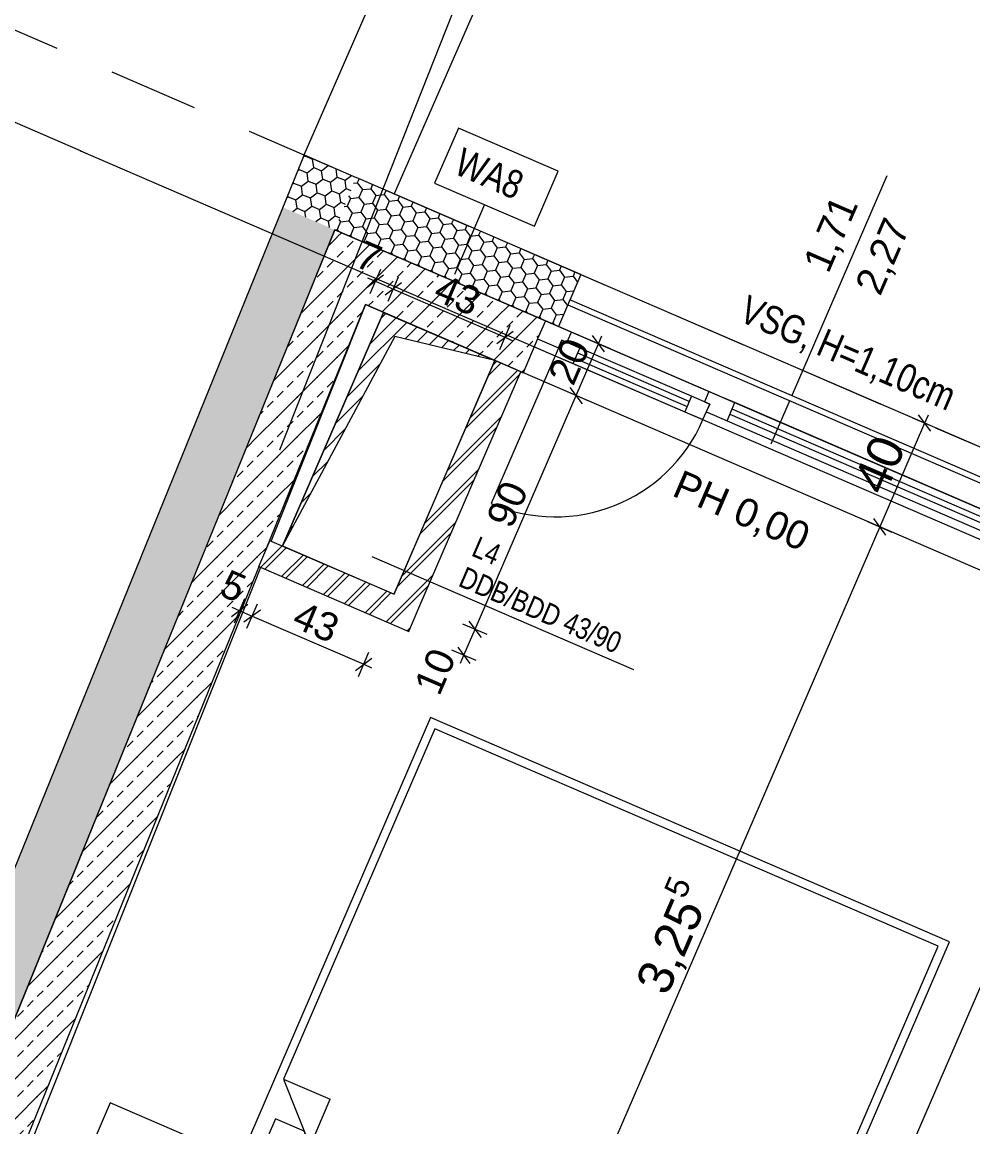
# Model space of a CAD drawing. Header units: millimetres. Extents: x 12535370 to 12575737, y 356204400 to 356234587.
# Drawn here: x 12543628 to 12546992, y 356224501 to 356228410 of the extents above; entities that cross this region are included whole.
import ezdxf
from ezdxf.enums import TextEntityAlignment as Align

# ---------------------------------------------------------------- set-up
doc = ezdxf.new("R2010")
doc.units = ezdxf.units.MM
doc.header["$MEASUREMENT"] = 0
doc.set_wipeout_variables(frame=1)
for name, pattern in [('Dashed Long', [529.166651, 317.499995, -211.666656]), ('Dot & Dashed', [6702.78, 3527.78, -1763.89, 0, -1411.11]), ('Wipeout_Contour', [1000, 0, -1000])]:
    doc.linetypes.add(name, pattern=pattern)
for name, color, linetype in [('New_015 Innenwände', 7, 'Continuous'), ('New_035 Decken', 7, 'Continuous'), ('New_065 Möbel Einrichtung', 7, 'Continuous'), ('New_080 Raumdefinitionen', 7, 'Continuous'), ('New_255 Plangrafiken', 7, 'Continuous'), ('New_290 Raster _ Achsen', 7, 'Continuous'), ('New_Archicad Window Markers', 7, 'Continuous'), ('New_Archicad Windows', 7, 'Continuous'), ('New_GRUNDSTÜCKSGRENZE', 7, 'Continuous')]:
    doc.layers.add(name, color=color, linetype=linetype)
for name, color, linetype, lineweight in [('New_015 Innenwände_Pen_No__1', 7, 'Continuous', 13), ('New_015 Innenwände_Pen_No__3', 7, 'Continuous', 18), ('New_035 Decken_Pen_No__1', 7, 'Continuous', 13), ('New_065 Möbel Einrichtung_Pen_No__1', 7, 'Continuous', 13), ('New_160 Beschriftungen Ausführung_Pen_No__1', 7, 'Continuous', 13), ('New_255 Plangrafiken_Pen_No__1', 7, 'Continuous', 13), ('New_255 Plangrafiken_Pen_No__21', 1, 'Continuous', 13), ('New_255 Plangrafiken_Pen_No__39', 8, 'Continuous', 13), ('New_290 Raster _ Achsen_Pen_No__108', 7, 'Continuous', 13), ('New_Archicad Window Markers_Pen_No__1', 7, 'Continuous', 13), ('New_Archicad Windows_Pen_No__1', 7, 'Continuous', 13), ('New_Baulinie_Pen_No__21', 1, 'Continuous', 13), ('New_GRUNDSTÜCKSGRENZE_Pen_No__1', 7, 'Continuous', 13)]:
    doc.layers.add(name, color=color, linetype=linetype, lineweight=lineweight)
doc.styles.add('GENERATED_STYLE_1', font='arial.ttf')
doc.styles.add('GENERATED_STYLE_2', font='arial.ttf', dxfattribs={"width": 0.8})
doc.dimstyles.new('GENERATED_STYLE__1', dxfattribs={"dimtxt": 125, "dimasz": 47.5, "dimexe": 0.18, "dimexo": 2, "dimgap": 0, "dimtad": 1, "dimlfac": 0.001, "dimzin": 0, "dimdsep": 46, "dimtxsty": 'GENERATED_STYLE_1', "dimblk": 'ARROWHEAD_2', "dimblk1": 'ARROWHEAD_2', "dimblk2": 'ARROWHEAD_2', "dimcen": 0.09, "dimclrd": 7, "dimclre": 7, "dimclrt": 7, "dimadec": 0, "dimazin": 0, "dimtfac": 1, "dimtdec": 4, "dimtmove": 0, "dimatfit": 3, "dimfxl": 1, "dimtolj": 1, "dimtzin": 0, "dimarcsym": 0})
doc.dimstyles.new('GENERATED_STYLE__2', dxfattribs={"dimtxt": 100, "dimasz": 47.5, "dimexe": 0.18, "dimexo": 2, "dimgap": 0, "dimtad": 1, "dimlfac": 0.001, "dimzin": 0, "dimdsep": 46, "dimtxsty": 'GENERATED_STYLE_1', "dimblk": 'ARROWHEAD_2', "dimblk1": 'ARROWHEAD_2', "dimblk2": 'ARROWHEAD_2', "dimcen": 0.09, "dimclrd": 7, "dimclre": 7, "dimclrt": 7, "dimadec": 0, "dimazin": 0, "dimtfac": 1, "dimtdec": 4, "dimtmove": 0, "dimatfit": 3, "dimfxl": 1, "dimtolj": 1, "dimtzin": 0, "dimarcsym": 0})
pattern_1 = [(337.888594, (12240439.157, 356160438.356), (19.55877, 48.139947), [30, -60]), (337.888594, (12240490.626, 356160445.487), (19.55877, 48.139947), [30, -60]), (37.888594, (12240466.95, 356160427.063), (-31.911032, 41.008365), [30, -60]), (37.888594, (12240486.51, 356160475.203), (-31.911032, 41.008365), [30, -60]), (97.888594, (12240439.157, 356160438.356), (51.469802, 7.131582), [30, -60]), (97.888594, (12240458.715, 356160486.495), (51.469802, 7.131582), [30, -60])]
pattern_2 = [(45, (12240439.16, 356160438.36), (-70.710678, 70.710678), [30, -20]), (45, (12240403.8, 356160473.71), (-70.710678, 70.710678), [100, 0])]
pattern_3 = [(45, (12240439.16, 356160438.356), (-53.033009, 53.033009), []), (45, (12240428.55, 356160448.96), (-53.033009, 53.033009), [])]

# ---------------------------------------------------------------- blocks, each defined once
blk = doc.blocks.new('Slab_1', base_point=(12539464.4, 356214374.2))
at = {"layer": 'New_035 Decken_Pen_No__1', "color": 7, "linetype": 'Continuous', "lineweight": 13, "flags": 128}
blk.add_lwpolyline([(12539464.4, 356214374.2), (12540355.6, 356216681.8), (12543211.2, 356223921.6), (12544734.3, 356227674.9), (12554930.7, 356223270.2), (12557525.4, 356206572.1)], close=True, dxfattribs=at)
blk = doc.blocks.new('Wall_4', base_point=(12543084.9, 356224146.8))
at = {"layer": 'New_015 Innenwände', "linetype": 'Continuous', "lineweight": 0, "true_color": 0x000000}
h = blk.add_hatch(dxfattribs=at)
h.set_pattern_fill('DÄMMSTOFF__POLYSTYROL_EPS', color=18, style=0, pattern_type=2)
h.set_pattern_definition(pattern_1)
h.paths.add_polyline_path([(12544550.6, 356227754.3), (12544734.3, 356227674.9), (12544625.9, 356227939.6)])
h = blk.add_hatch(dxfattribs=at)
h.set_pattern_fill('DÄMMSTOFF__POLYSTYROL_EPS', color=18, style=0, pattern_type=2)
h.set_pattern_definition(pattern_1)
h.paths.add_polyline_path([(12544809.6, 356227860.3), (12544625.9, 356227939.6), (12544734.3, 356227674.9)])
h = blk.add_hatch(dxfattribs=at)
h.set_pattern_fill('DÄMMSTOFF__POLYSTYROL_EPS', color=18, style=0, pattern_type=2)
h.set_pattern_definition(pattern_1)
h.paths.add_polyline_path([(12543084.9, 356224146.8), (12543270.6, 356224072.5), (12544734.3, 356227674.9), (12544550.6, 356227754.3)])
h = blk.add_hatch(dxfattribs=at)
h.set_pattern_fill('BETON_BEWEHRT_SN46', color=18, style=0, pattern_type=2)
h.set_pattern_definition(pattern_2)
h.paths.add_polyline_path([(12544734.3, 356227674.9), (12544659, 356227489.6), (12544842.6, 356227410.3)])
h = blk.add_hatch(dxfattribs=at)
h.set_pattern_fill('BETON_BEWEHRT_SN46', color=18, style=0, pattern_type=2)
h.set_pattern_definition(pattern_2)
h.paths.add_polyline_path([(12544917.9, 356227595.6), (12544734.3, 356227674.9), (12544842.6, 356227410.3)])
h = blk.add_hatch(dxfattribs=at)
h.set_pattern_fill('BETON_BEWEHRT_SN46', color=18, style=0, pattern_type=2)
h.set_pattern_definition(pattern_2)
h.paths.add_polyline_path([(12544659, 356227489.6), (12543270.6, 356224072.5), (12543456.3, 356223998.2), (12544842.6, 356227410.3)])
at = {"layer": 'New_015 Innenwände_Pen_No__1', "color": 7, "linetype": 'Continuous', "lineweight": 13, "flags": 128}
for points in [[(12544625.9, 356227939.6), (12543084.9, 356224146.8)], [(12544625.9, 356227939.6), (12544809.6, 356227860.3)]]:
    blk.add_lwpolyline(points, dxfattribs=at)
at = {"layer": 'New_015 Innenwände_Pen_No__3', "color": 7, "linetype": 'Continuous', "lineweight": 18}
for p, q in [((12544734.3, 356227674.9), (12544659, 356227489.6)), ((12544917.9, 356227595.6), (12544734.3, 356227674.9)), ((12544659, 356227489.6), (12543270.6, 356224072.5))]:
    blk.add_line(p, q, dxfattribs=at)
at = {"layer": 'New_015 Innenwände_Pen_No__3', "color": 7, "linetype": 'Continuous', "lineweight": 18, "flags": 128}
blk.add_lwpolyline([(12543456.3, 356223998.2), (12544842.6, 356227410.3)], dxfattribs=at)
blk = doc.blocks.new('F Marker 10[9]', base_point=(12546390.1, 356227177.5))
at = {"layer": 'New_Archicad Window Markers_Pen_No__1', "color": 7, "linetype": 'Continuous', "lineweight": 13}
blk.add_line((12546687.5, 356227866), (12546277.1, 356226915.9), dxfattribs=at)
at = {"layer": 'New_Archicad Window Markers_Pen_No__1', "color": 7, "lineweight": 13, "style": 'GENERATED_STYLE_1'}
for tag, rotation, p in [('AC_WIDO_A_SIZE', 66.6365, (12546507.7, 356227504.4)), ('AC_WIDO_B_SIZE', 66.6365, (12546691.3, 356227425.1)), ('AC_MarkerText_4', 336.6365, (12545911.1, 356226708.4))]:
    blk.add_attdef(tag, text='', height=100, rotation=rotation, dxfattribs=at).set_placement(p, align=Align.BOTTOM_LEFT)
blk = doc.blocks.new('2-Flügelfenster 1+1 25[9]', base_point=(12240439.2, 356160438.4))
at = {"layer": 'New_Archicad Windows_Pen_No__1', "color": 7, "linetype": 'Continuous', "lineweight": 13}
for p, q in [((12545605.2, 356227516.6), (12545525.9, 356227333)), ((12545605.2, 356227516.6), (12547175, 356226838.5)), ((12545480, 356227352.8), (12545452.2, 356227288.5)), ((12545480, 356227352.8), (12545452.2, 356227288.5)), ((12545571.8, 356227313.1), (12545480, 356227352.8)), ((12545525.9, 356227333), (12545480, 356227352.8)), ((12545525.9, 356227333), (12545480, 356227352.8)), ((12545452.2, 356227288.5), (12545400.7, 356227169.2)), ((12545452.2, 356227288.5), (12545525.7, 356227256.8)), ((12545537.6, 356227284.4), (12545513.8, 356227229.3)), ((12545525.7, 356227256.8), (12545537.6, 356227284.4)), ((12545537.6, 356227284.4), (12545555.9, 356227276.4)), ((12545601.8, 356227256.6), (12545537.6, 356227284.4)), ((12545555.9, 356227276.4), (12545571.8, 356227313.1)), ((12546058.3, 356227103), (12545571.8, 356227313.1)), ((12545578, 356227201.5), (12545601.8, 356227256.6)), ((12545996.6, 356227086.1), (12545601.8, 356227256.6)), ((12545513.8, 356227229.3), (12545287.7, 356226706)), ((12545513.8, 356227229.3), (12545578, 356227201.5)), ((12545578, 356227201.5), (12545972.8, 356227031)), ((12545586, 356227219.9), (12545980.7, 356227049.4)), ((12545988.6, 356227067.7), (12545593.9, 356227238.2)), ((12545996.6, 356227086.1), (12545972.8, 356227031)), ((12546060.8, 356227058.3), (12545996.6, 356227086.1)), ((12546058.3, 356227103), (12546042.5, 356227066.2)), ((12546104.2, 356227083.1), (12546058.3, 356227103)), ((12546037, 356227003.2), (12546060.8, 356227058.3)), ((12546042.5, 356227066.2), (12546060.8, 356227058.3)), ((12546060.8, 356227058.3), (12546048.9, 356227030.8)), ((12546150.1, 356227063.3), (12546104.2, 356227083.1)), ((12546122.4, 356226999), (12546150.1, 356227063.3)), ((12547049.8, 356226674.7), (12546150.1, 356227063.3)), ((12545972.8, 356227031), (12546037, 356227003.2)), ((12546048.9, 356227030.8), (12546076.5, 356227018.9)), ((12546076.5, 356227018.9), (12546122.4, 356226999)), ((12546132.3, 356227022), (12547031.9, 356226633.4)), ((12547039.9, 356226651.7), (12546140.2, 356227040.4)), ((12546122.4, 356226999), (12547022, 356226610.4)), ((12547175, 356226838.5), (12547095.7, 356226654.8)), ((12547049.8, 356226674.7), (12547022, 356226610.4)), ((12547141.6, 356226635), (12547049.8, 356226674.7)), ((12547095.7, 356226654.8), (12547141.6, 356226635)), ((12547095.7, 356226654.8), (12547141.6, 356226635)), ((12547141.6, 356226635), (12547113.8, 356226570.8)), ((12547141.6, 356226635), (12547113.8, 356226570.8)), ((12547022, 356226610.4), (12547113.8, 356226570.8)), ((12547113.8, 356226570.8), (12547062.3, 356226451.4))]:
    blk.add_line(p, q, dxfattribs=at)
blk.add_arc((12545513.8, 356227229.3), 570, 246.6365, 336.6365, dxfattribs=at)
at = {"layer": 'New_Archicad Window Markers', "color": 7, "lineweight": 13}
blk.add_blockref('F Marker 10[9]', (12546390.1, 356227177.5), dxfattribs=at).add_auto_attribs({'AC_MarkerText_4': 'PH 0,00', 'AC_WIDO_A_SIZE': '1,71', 'AC_WIDO_B_SIZE': '2,27'})
blk = doc.blocks.new('Wall_5', base_point=(12544625.9, 356227939.6))
at = {"layer": 'New_015 Innenwände', "linetype": 'Continuous', "lineweight": 0, "true_color": 0x000000}
h = blk.add_hatch(dxfattribs=at)
h.set_pattern_fill('DÄMMSTOFF__POLYSTYROL_EPS', color=18, style=0, pattern_type=2)
h.set_pattern_definition([(246.636458, (12240439.157, 356160438.356), (-47.701051, 20.606061), [30, -60]), (246.636458, (12240445.16, 356160386.74), (-47.701051, 20.606061), [30, -60]), (306.636458, (12240427.26, 356160410.815), (41.695898, 31.007291), [30, -60]), (306.636458, (12240474.96, 356160390.21), (41.695898, 31.007291), [30, -60]), (6.636458, (12240439.157, 356160438.356), (-6.005153, 51.613352), [30, -60]), (6.636458, (12240486.86, 356160417.75), (-6.005153, 51.613352), [30, -60])])
h.paths.add_polyline_path([(12544734.3, 356227674.9), (12545480, 356227352.8), (12545525.9, 356227333), (12545605.2, 356227516.6), (12544809.6, 356227860.3)])
h = blk.add_hatch(dxfattribs=at)
h.set_pattern_fill('BETON_BEWEHRT_SN46', color=18, style=0, pattern_type=2)
h.set_pattern_definition(pattern_2)
h.paths.add_polyline_path([(12544917.9, 356227595.6), (12544842.6, 356227410.3), (12545400.7, 356227169.2), (12545452.2, 356227288.5), (12545480, 356227352.8)])
at = {"layer": 'New_015 Innenwände_Pen_No__1', "color": 7, "linetype": 'Continuous', "lineweight": 13}
for p, q in [((12545605.2, 356227516.6), (12545525.9, 356227333)), ((12545480, 356227352.8), (12545452.2, 356227288.5)), ((12545525.9, 356227333), (12545480, 356227352.8)), ((12545452.2, 356227288.5), (12545400.7, 356227169.2))]:
    blk.add_line(p, q, dxfattribs=at)
at = {"layer": 'New_015 Innenwände_Pen_No__1', "color": 7, "linetype": 'Continuous', "lineweight": 13, "flags": 128}
blk.add_lwpolyline([(12545605.2, 356227516.6), (12544809.6, 356227860.3)], dxfattribs=at)
at = {"layer": 'New_015 Innenwände_Pen_No__3', "color": 7, "linetype": 'Continuous', "lineweight": 18}
for p, q in [((12544917.9, 356227595.6), (12544734.3, 356227674.9)), ((12545480, 356227352.8), (12544917.9, 356227595.6))]:
    blk.add_line(p, q, dxfattribs=at)
at = {"layer": 'New_015 Innenwände_Pen_No__3', "color": 7, "linetype": 'Continuous', "lineweight": 18, "flags": 128}
blk.add_lwpolyline([(12544842.6, 356227410.3), (12545400.7, 356227169.2)], dxfattribs=at)
at = {"layer": 'New_Archicad Windows', "color": 7, "linetype": 'Continuous', "lineweight": 13}
blk.add_blockref('2-Flügelfenster 1+1 25[9]', (12240439.2, 356160438.4), dxfattribs=at)
blk = doc.blocks.new('Wall_31', base_point=(12545558.5, 356227409.3))
at = {"color": 254, "linetype": 'Wipeout_Contour', "lineweight": 0, "ltscale": 1425791810.287241}
blk.add_wipeout([(12545558.5, 356227409.3), (12547128.5, 356226731.1), (12547136.5, 356226749.4), (12545566.5, 356227427.6)], dxfattribs=at).dxf.layer = 'New_015 Innenwände'
at = {"layer": 'New_015 Innenwände_Pen_No__1', "color": 7, "linetype": 'Continuous', "lineweight": 13, "flags": 128}
for points in [[(12545566.5, 356227427.6), (12545558.5, 356227409.3)], [(12545558.5, 356227409.3), (12547128.5, 356226731.1)], [(12547136.5, 356226749.4), (12545566.5, 356227427.6)], [(12547128.5, 356226731.1), (12547136.5, 356226749.4)]]:
    blk.add_lwpolyline(points, dxfattribs=at)
blk = doc.blocks.new('Wall_44', base_point=(12544505, 356226574.9))
at = {"color": 254, "linetype": 'Wipeout_Contour', "lineweight": 0, "ltscale": 1069341463.249407}
blk.add_wipeout([(12544943.8, 356226385.4), (12544995.9, 356226254), (12545035.6, 356226345.8)], dxfattribs=at).dxf.layer = 'New_015 Innenwände'
at = {"layer": 'New_015 Innenwände', "linetype": 'Continuous', "lineweight": 0, "true_color": 0x000000}
h = blk.add_hatch(dxfattribs=at)
h.set_pattern_fill('INSULATION', color=18, style=0, pattern_type=2)
h.set_pattern_definition(pattern_3)
h.paths.add_polyline_path([(12544943.8, 356226385.4), (12544995.9, 356226254), (12545035.6, 356226345.8)])
at = {"color": 254, "linetype": 'Wipeout_Contour', "lineweight": 0, "ltscale": 1425789000.33208}
blk.add_wipeout([(12544505, 356226574.9), (12544465.4, 356226483.1), (12544904.1, 356226293.6), (12544943.8, 356226385.4)], dxfattribs=at).dxf.layer = 'New_015 Innenwände'
at = {"layer": 'New_015 Innenwände', "linetype": 'Continuous', "lineweight": 0, "true_color": 0x000000}
h = blk.add_hatch(dxfattribs=at)
h.set_pattern_fill('INSULATION', color=18, style=0, pattern_type=2)
h.set_pattern_definition(pattern_3)
h.paths.add_polyline_path([(12544505, 356226574.9), (12544465.4, 356226483.1), (12544904.1, 356226293.6), (12544943.8, 356226385.4)])
at = {"layer": 'New_015 Innenwände_Pen_No__1', "color": 7, "linetype": 'Continuous', "lineweight": 13, "flags": 128}
blk.add_lwpolyline([(12544465.4, 356226483.1), (12544505, 356226574.9)], dxfattribs=at)
at = {"color": 254, "linetype": 'Wipeout_Contour', "lineweight": 0, "ltscale": 1069341406.119185}
blk.add_wipeout([(12544943.8, 356226385.4), (12544904.1, 356226293.6), (12544995.9, 356226254)], dxfattribs=at).dxf.layer = 'New_015 Innenwände'
at = {"layer": 'New_015 Innenwände', "linetype": 'Continuous', "lineweight": 0, "true_color": 0x000000}
h = blk.add_hatch(dxfattribs=at)
h.set_pattern_fill('INSULATION', color=18, style=0, pattern_type=2)
h.set_pattern_definition(pattern_3)
h.paths.add_polyline_path([(12544943.8, 356226385.4), (12544904.1, 356226293.6), (12544995.9, 356226254)])
at = {"layer": 'New_015 Innenwände_Pen_No__1', "color": 7, "linetype": 'Continuous', "lineweight": 13, "flags": 128}
for points in [[(12544943.8, 356226385.4), (12544505, 356226574.9)], [(12544465.4, 356226483.1), (12544995.9, 356226254)], [(12544995.9, 356226254), (12545035.6, 356226345.8)]]:
    blk.add_lwpolyline(points, dxfattribs=at)
blk = doc.blocks.new('Wall_45', base_point=(12544943.8, 356226385.4))
at = {"color": 254, "linetype": 'Wipeout_Contour', "lineweight": 0, "ltscale": 1425790443.692784}
blk.add_wipeout([(12545035.6, 356226345.8), (12545392.8, 356227172.6), (12545301, 356227212.3), (12544943.8, 356226385.4)], dxfattribs=at).dxf.layer = 'New_015 Innenwände'
at = {"layer": 'New_015 Innenwände', "linetype": 'Continuous', "lineweight": 0, "true_color": 0x000000}
h = blk.add_hatch(dxfattribs=at)
h.set_pattern_fill('INSULATION', color=18, style=0, pattern_type=2)
h.set_pattern_definition(pattern_3)
h.paths.add_polyline_path([(12545035.6, 356226345.8), (12545392.8, 356227172.6), (12545301, 356227212.3), (12544943.8, 356226385.4)])
at = {"layer": 'New_015 Innenwände_Pen_No__1', "color": 7, "linetype": 'Continuous', "lineweight": 13, "flags": 128}
for points in [[(12545301, 356227212.3), (12544943.8, 356226385.4)], [(12545392.8, 356227172.6), (12545301, 356227212.3)], [(12545035.6, 356226345.8), (12545392.8, 356227172.6)]]:
    blk.add_lwpolyline(points, dxfattribs=at)
blk = doc.blocks.new('Standard grid marker[26]', base_point=(12542916.7, 356228351.1))
at = {"layer": 'New_290 Raster _ Achsen_Pen_No__108', "color": 7, "linetype": 'Dot & Dashed', "lineweight": 13}
for q in [(12542916.7, 356228351.1), (12564850.8, 356218876)]:
    blk.add_line((12543834.8, 356227954.6), q, dxfattribs=at)
blk.add_point((12543834.8, 356227954.6), dxfattribs=at)
blk.add_point((12543834.8, 356227954.6), dxfattribs=at)
at = {"layer": 'New_290 Raster _ Achsen_Pen_No__108', "color": 7, "lineweight": 13, "style": 'GENERATED_STYLE_1'}
for tag, p in [('AC_MarkerText_1_0', (12542799.4, 356228486.6)), ('AC_MarkerText_1_1', (12565972.8, 356218476.1))]:
    blk.add_attdef(tag, text='', height=150, rotation=336.6365, dxfattribs=at).set_placement(p, align=Align.TOP_CENTER)
blk = doc.blocks.new('Standard grid marker[30]', base_point=(12539230.2, 356213489.9))
at = {"layer": 'New_290 Raster _ Achsen_Pen_No__108', "color": 7, "linetype": 'Dot & Dashed', "lineweight": 13}
blk.add_line((12539603.7, 356214432.9), (12547078.2, 356233305.9), dxfattribs=at)
at = {"layer": 'New_290 Raster _ Achsen_Pen_No__108', "color": 7, "lineweight": 13, "style": 'GENERATED_STYLE_1'}
for tag, p in [('AC_MarkerText_1_1', (12547559.5, 356234477.6)), ('AC_MarkerText_1_0', (12539209.1, 356213393.3))]:
    blk.add_attdef(tag, text='', height=150, rotation=336.6365, dxfattribs=at).set_placement(p, align=Align.TOP_CENTER)
blk = doc.blocks.new('Bett Gruppe 25[40]', base_point=(12545197.8, 356223716.4))
at = {"layer": 'New_065 Möbel Einrichtung_Pen_No__1', "color": 7, "linetype": 'Continuous', "lineweight": 13}
for p, q in [((12545072.9, 356225949), (12544279.8, 356224113)), ((12546909, 356225155.9), (12545072.9, 356225949)), ((12545088.6, 356225909.6), (12544553.2, 356224670.2)), ((12545979.1, 356225524.9), (12545088.6, 356225909.6)), ((12546869.5, 356225140.2), (12545979.1, 356225524.9)), ((12546115.8, 356223319.8), (12546909, 356225155.9)), ((12546334.2, 356223900.9), (12546869.5, 356225140.2)), ((12544553.2, 356224670.2), (12544647.1, 356224433.6)), ((12544553.2, 356224670.2), (12544718.5, 356224598.9)), ((12543939.8, 356224586.7), (12543820.8, 356224311.3)), ((12544398.8, 356224388.4), (12543939.8, 356224586.7)), ((12544647.1, 356224433.6), (12544718.5, 356224598.9)), ((12544647.1, 356224433.6), (12545372.3, 356224120.3)), ((12544279.8, 356224113), (12544398.8, 356224388.4)), ((12543820.8, 356224311.3), (12544279.8, 356224113)), ((12545372.3, 356224120.3), (12546097.5, 356223807)), ((12544279.8, 356224113), (12546115.8, 356223319.8)), ((12546097.5, 356223807), (12546168.9, 356223972.3)), ((12546334.2, 356223900.9), (12546168.9, 356223972.3)), ((12546097.5, 356223807), (12546334.2, 356223900.9)), ((12546234.8, 356223595.2), (12546115.8, 356223319.8)), ((12546693.8, 356223397), (12546234.8, 356223595.2)), ((12546574.8, 356223121.6), (12546693.8, 356223397)), ((12546115.8, 356223319.8), (12546574.8, 356223121.6))]:
    blk.add_line(p, q, dxfattribs=at)
at = {"layer": 'New_065 Möbel Einrichtung_Pen_No__1', "color": 7, "linetype": 'Continuous', "lineweight": 13, "flags": 128}
for points in [[(12544647.1, 356224433.6), (12544626.2, 356224486.2), (12544525.2, 356224529.8), (12544358.7, 356224144.3), (12545166.5, 356223795.3), (12545317.2, 356224144.1)], [(12545427.4, 356224096.5), (12545276.7, 356223747.7), (12546084.5, 356223398.7), (12546251.1, 356223784.3), (12546150.1, 356223827.9), (12546097.5, 356223807)]]:
    blk.add_lwpolyline(points, close=True, dxfattribs=at)
blk = doc.blocks.new('Polyline_2', base_point=(12541113.1, 356210757.2))
at = {"layer": 'New_255 Plangrafiken_Pen_No__1', "color": 7, "linetype": 'Dot & Dashed', "lineweight": 13, "flags": 128}
blk.add_lwpolyline([(12541113.1, 356210757.2), (12540906.2, 356210846.6), (12549147.8, 356229925), (12549155.9, 356229921.5)], dxfattribs=at)
blk = doc.blocks.new('*D225', base_point=(12240439.2, 356160438.4))
at = {"layer": 'New_GRUNDSTÜCKSGRENZE_Pen_No__1', "color": 7, "linetype": 'Continuous', "lineweight": 13, "transparency": 16777216}
for p, q in [((12545230.7, 356226261.5), (12545587.9, 356227088.3)), ((12545209.2, 356226290.4), (12545252.3, 356226232.5)), ((12545191.1, 356226169.7), (12545230.7, 356226261.5)), ((12545234.1, 356226151.1), (12545148, 356226188.2)), ((12545169.5, 356226198.6), (12545212.6, 356226140.7)), ((12545178.9, 356226141.6), (12545191.1, 356226169.7))]:
    blk.add_line(p, q, dxfattribs=at)
at = {"layer": 'New_GRUNDSTÜCKSGRENZE_Pen_No__1', "color": 7, "lineweight": 13, "transparency": 16777216, "insert": (12545105.1, 356226021), "char_height": 100, "attachment_point": 7, "rotation": 66.6365, "style": 'GENERATED_STYLE_1'}
blk.add_mtext('\\A1;{\\pql;\\fArial|b0|i0|c0|p0;\\W1.000000;10}', dxfattribs=at)
blk = doc.blocks.new('ARROWHEAD_2')
at = {"color": 0, "linetype": 'Continuous', "lineweight": 0}
for p, q in [((0, 0), (-1, 0)), ((-0.378, -0.655), (0.378, 0.655))]:
    blk.add_line(p, q, dxfattribs=at)
blk = doc.blocks.new('*D226', base_point=(12240439.2, 356160438.4))
at = {"layer": 'New_GRUNDSTÜCKSGRENZE_Pen_No__1', "color": 7, "linetype": 'Continuous', "lineweight": 13, "transparency": 16777216}
for p, q in [((12545587.9, 356227088.3), (12545667.2, 356227271.9)), ((12545230.7, 356226261.5), (12545587.9, 356227088.3)), ((12545630.9, 356227069.7), (12545544.9, 356227106.9)), ((12545566.4, 356227117.3), (12545609.4, 356227059.4)), ((12545273.8, 356226242.9), (12545187.7, 356226280)), ((12545209.2, 356226290.4), (12545252.3, 356226232.5)), ((12545191.1, 356226169.7), (12545230.7, 356226261.5))]:
    blk.add_line(p, q, dxfattribs=at)
at = {"layer": 'New_GRUNDSTÜCKSGRENZE_Pen_No__1', "color": 7, "lineweight": 13, "transparency": 16777216, "insert": (12545360.7, 356226612.8), "char_height": 100, "attachment_point": 7, "rotation": 66.6365, "style": 'GENERATED_STYLE_1'}
blk.add_mtext('\\A1;{\\pql;\\fArial|b0|i0|c0|p0;\\W1.000000;90}', dxfattribs=at)
blk = doc.blocks.new('*D227', base_point=(12240439.2, 356160438.4))
at = {"layer": 'New_GRUNDSTÜCKSGRENZE_Pen_No__1', "color": 7, "linetype": 'Continuous', "lineweight": 13, "transparency": 16777216}
for p, q in [((12545710.3, 356227253.3), (12545624.2, 356227290.5)), ((12545688.8, 356227243), (12545645.7, 356227300.9)), ((12545667.2, 356227271.9), (12545679.3, 356227300)), ((12545587.9, 356227088.3), (12545667.2, 356227271.9)), ((12545566.4, 356227117.3), (12545609.4, 356227059.4))]:
    blk.add_line(p, q, dxfattribs=at)
at = {"layer": 'New_GRUNDSTÜCKSGRENZE_Pen_No__1', "color": 7, "lineweight": 13, "transparency": 16777216, "insert": (12545579, 356227118), "char_height": 100, "attachment_point": 7, "rotation": 66.6365, "style": 'GENERATED_STYLE_1'}
blk.add_mtext('\\A1;{\\pql;\\fArial|b0|i0|c0|p0;\\W1.000000;20}', dxfattribs=at)
blk = doc.blocks.new('*D228', base_point=(12240439.2, 356160438.4))
at = {"layer": 'New_GRUNDSTÜCKSGRENZE_Pen_No__1', "color": 7, "linetype": 'Continuous', "lineweight": 13, "transparency": 16777216}
for p, q in [((12544427, 356226348.8), (12544369.1, 356226305.7)), ((12544379.4, 356226284.2), (12544416.6, 356226370.3)), ((12544370, 356226339.3), (12544398, 356226327.2)), ((12544398, 356226327.2), (12544442, 356226308.2)), ((12544471, 356226329.7), (12544413.1, 356226286.7))]:
    blk.add_line(p, q, dxfattribs=at)
at = {"layer": 'New_GRUNDSTÜCKSGRENZE_Pen_No__1', "color": 7, "lineweight": 13, "transparency": 16777216, "insert": (12544319.3, 356226383), "char_height": 100, "attachment_point": 7, "rotation": 336.6365, "style": 'GENERATED_STYLE_1'}
blk.add_mtext('\\A1;{\\pql;\\fArial|b0|i0|c0|p0;\\W1.000000;5}', dxfattribs=at)
blk = doc.blocks.new('*D229', base_point=(12240439.2, 356160438.4))
at = {"layer": 'New_GRUNDSTÜCKSGRENZE_Pen_No__1', "color": 7, "linetype": 'Continuous', "lineweight": 13, "transparency": 16777216}
for p, q in [((12544423.4, 356226265.2), (12544460.6, 356226351.2)), ((12544398, 356226327.2), (12544442, 356226308.2)), ((12544471, 356226329.7), (12544413.1, 356226286.7)), ((12544442, 356226308.2), (12544836.8, 356226137.7)), ((12544807.8, 356226116.2), (12544865.7, 356226159.2)), ((12544818.2, 356226094.7), (12544855.3, 356226180.7)), ((12544836.8, 356226137.7), (12544864.8, 356226125.6))]:
    blk.add_line(p, q, dxfattribs=at)
at = {"layer": 'New_GRUNDSTÜCKSGRENZE_Pen_No__1', "color": 7, "lineweight": 13, "transparency": 16777216, "insert": (12544577.3, 356226271.6), "char_height": 100, "attachment_point": 7, "rotation": 336.6365, "style": 'GENERATED_STYLE_1'}
blk.add_mtext('\\A1;{\\pql;\\fArial|b0|i0|c0|p0;\\W1.000000;43}', dxfattribs=at)
blk = doc.blocks.new('*D230', base_point=(12240439.2, 356160438.4))
at = {"layer": 'New_GRUNDSTÜCKSGRENZE_Pen_No__1', "color": 7, "linetype": 'Continuous', "lineweight": 13, "transparency": 16777216}
for p, q in [((12544907.1, 356227514.2), (12544849.2, 356227471.1)), ((12544859.6, 356227449.6), (12544896.8, 356227535.7)), ((12544850.1, 356227504.8), (12544878.2, 356227492.7)), ((12544878.2, 356227492.7), (12544941.8, 356227465.2)), ((12544970.8, 356227486.7), (12544912.9, 356227443.6)), ((12544923.2, 356227422.1), (12544960.4, 356227508.2))]:
    blk.add_line(p, q, dxfattribs=at)
at = {"layer": 'New_GRUNDSTÜCKSGRENZE_Pen_No__1', "color": 7, "lineweight": 13, "transparency": 16777216, "insert": (12544799.5, 356227548.4), "char_height": 100, "attachment_point": 7, "rotation": 336.6365, "style": 'GENERATED_STYLE_1'}
blk.add_mtext('\\A1;{\\pql;\\fArial|b0|i0|c0|p0;\\W1.000000;7}', dxfattribs=at)
blk = doc.blocks.new('*D231', base_point=(12240439.2, 356160438.4))
at = {"layer": 'New_GRUNDSTÜCKSGRENZE_Pen_No__1', "color": 7, "linetype": 'Continuous', "lineweight": 13, "transparency": 16777216}
for p, q in [((12544878.2, 356227492.7), (12544941.8, 356227465.2)), ((12544970.8, 356227486.7), (12544912.9, 356227443.6)), ((12544923.2, 356227422.1), (12544960.4, 356227508.2)), ((12544941.8, 356227465.2), (12545336.6, 356227294.7)), ((12545318, 356227251.6), (12545355.1, 356227337.7)), ((12545307.6, 356227273.1), (12545365.5, 356227316.2)), ((12545336.6, 356227294.7), (12545364.6, 356227282.5))]:
    blk.add_line(p, q, dxfattribs=at)
at = {"layer": 'New_GRUNDSTÜCKSGRENZE_Pen_No__1', "color": 7, "lineweight": 13, "transparency": 16777216, "insert": (12545077.1, 356227428.5), "char_height": 100, "attachment_point": 7, "rotation": 336.6365, "style": 'GENERATED_STYLE_1'}
blk.add_mtext('\\A1;{\\pql;\\fArial|b0|i0|c0|p0;\\W1.000000;43}', dxfattribs=at)
blk = doc.blocks.new('*D265', base_point=(12240439.2, 356160438.4))
at = {"layer": 'New_GRUNDSTÜCKSGRENZE_Pen_No__1', "color": 7, "linetype": 'Continuous', "lineweight": 13, "transparency": 16777216}
for p, q in [((12546778.2, 356227009.8), (12546864.3, 356226972.7)), ((12546842.8, 356226962.3), (12546799.7, 356227020.2)), ((12546833.4, 356227019.3), (12546821.3, 356226991.3)), ((12546821.3, 356226991.3), (12546662.6, 356226624)), ((12546684.2, 356226595.1), (12546641.1, 356226653))]:
    blk.add_line(p, q, dxfattribs=at)
at = {"layer": 'New_GRUNDSTÜCKSGRENZE_Pen_No__1', "color": 7, "lineweight": 13, "transparency": 16777216, "insert": (12546681.2, 356226730), "char_height": 125, "attachment_point": 7, "rotation": 66.6365, "style": 'GENERATED_STYLE_1'}
blk.add_mtext('\\A1;{\\pql;\\fArial|b0|i0|c0|p0;\\W1.000000;40}', dxfattribs=at)
blk = doc.blocks.new('*D266', base_point=(12240439.2, 356160438.4))
at = {"layer": 'New_GRUNDSTÜCKSGRENZE_Pen_No__1', "color": 7, "linetype": 'Continuous', "lineweight": 13, "transparency": 16777216}
for p, q in [((12546821.3, 356226991.3), (12546662.6, 356226624)), ((12546662.6, 356226624), (12545372.2, 356223636.8)), ((12546619.6, 356226642.6), (12546705.7, 356226605.5)), ((12546684.2, 356226595.1), (12546641.1, 356226653)), ((12545393.7, 356223607.8), (12545350.7, 356223665.8))]:
    blk.add_line(p, q, dxfattribs=at)
at = {"layer": 'New_GRUNDSTÜCKSGRENZE_Pen_No__1', "color": 7, "lineweight": 13, "transparency": 16777216, "char_height": 125, "attachment_point": 7, "rotation": 66.6365, "style": 'GENERATED_STYLE_1'}
for s, insert in [('\\A1;{\\pql;\\fArial|b0|i0|c0|p0;\\W1.000000;3,25\\fArial|b0|i0|c0|p0;\\W1.000000;\\A1{\\H.66x;\\S5^  ;}}', (12545943.3, 356224946.4)), ('\\A1;{\\pql;\\fArial|b0|i0|c0|p0;\\W1.000000;10}', (12545356.4, 356223663.3))]:
    blk.add_mtext(s, dxfattribs=dict(at, insert=insert))
blk = doc.blocks.new('*D267', base_point=(12240439.2, 356160438.4))
at = {"layer": 'New_GRUNDSTÜCKSGRENZE_Pen_No__1', "color": 7, "linetype": 'Continuous', "lineweight": 13, "transparency": 16777216}
for p, q in [((12546662.6, 356226624), (12545372.2, 356223636.8)), ((12545329.2, 356223655.4), (12545415.2, 356223618.2)), ((12545393.7, 356223607.8), (12545350.7, 356223665.8)), ((12545372.2, 356223636.8), (12545332.6, 356223545.2)), ((12545354.2, 356223516.3), (12545311.1, 356223574.2)), ((12545332.6, 356223545.2), (12544590.6, 356221827.6)), ((12545289.6, 356223563.8), (12545375.7, 356223526.6))]:
    blk.add_line(p, q, dxfattribs=at)

msp = doc.modelspace()

# ---------------------------------------------------------------- hatches: boundary and pattern name
at = {"layer": 'New_255 Plangrafiken_Pen_No__39', "linetype": 'Continuous', "lineweight": 13}
h = msp.add_hatch(dxfattribs=at)
h.set_pattern_fill('FEUERFESTER_STEIN', color=8, style=0, pattern_type=2)
h.set_pattern_definition([(45, (12240439.157, 356160438.356), (-26.5165043, 26.5165043), [])])
h.paths.add_polyline_path([(12545300.962, 356227212.27), (12544947.336, 356227297.325), (12544549.312, 356226556.586), (12544906.219, 356227382.793)])

# ---------------------------------------------------------------- linework, layer by layer
at = {"layer": 'New_080 Raumdefinitionen', "color": 21, "linetype": 'Continuous', "lineweight": 0, "true_color": 0xffa8a8, "flags": 128}
msp.add_lwpolyline([(12543638.837, 356224394.318), (12546699.632, 356223063.366), (12545914.847, 356221255.54), (12547019.696, 356220778.27), (12547800.094, 356222584.843), (12548640.394, 356222221.848), (12549931.981, 356225211.747), (12544842.602, 356227410.274)], close=True, dxfattribs=at)
at = {"layer": 'New_160 Beschriftungen Ausführung_Pen_No__1', "color": 7, "linetype": 'Continuous', "lineweight": 13}
msp.add_line((12545264.183, 356227763.815), (12545157.46, 356227516.761), dxfattribs=at)
msp.add_lwpolyline([(12545087.716, 356227840.046), (12545440.65, 356227687.584), (12545524.585, 356227881.886), (12545171.651, 356228034.347)], close=True, dxfattribs=at)
at = {"layer": 'New_255 Plangrafiken_Pen_No__1', "color": 7, "linetype": 'Continuous', "lineweight": 13}
msp.add_lwpolyline([(12544625.911, 356227939.608), (12546730.633, 356232755.05)], dxfattribs=at)
at = {"layer": 'New_255 Plangrafiken_Pen_No__21', "color": 1, "linetype": 'Continuous', "lineweight": 13, "flags": 128}
msp.add_lwpolyline([(12545300.962, 356227212.27), (12544947.336, 356227297.325), (12544549.312, 356226556.586), (12544906.219, 356227382.793)], close=True, dxfattribs=at)
at = {"layer": 'New_255 Plangrafiken_Pen_No__39', "color": 8, "linetype": 'Continuous', "lineweight": 13}
msp.add_lwpolyline([(12551401.067, 356227733.642), (12551299.726, 356228373.332), (12549656.972, 356229082.974), (12550780.789, 356231855.07), (12547079.863, 356232677.453), (12546609.719, 356231603.874), (12544944.739, 356227801.879)], dxfattribs=at)

# ---------------------------------------------------------------- block references
at = {"layer": 'New_015 Innenwände', "color": 7, "lineweight": 13}
for name, p in [('Wall_4', (12543084.931, 356224146.799)), ('Wall_5', (12544625.911, 356227939.608))]:
    msp.add_blockref(name, p, dxfattribs=at)
at = {"layer": 'New_035 Decken', "color": 7, "linetype": 'Continuous', "lineweight": 13}
msp.add_blockref('Slab_1', (12539464.379, 356214374.22), dxfattribs=at)
at = {"layer": 'New_065 Möbel Einrichtung', "color": 7, "linetype": 'Continuous', "lineweight": 13}
msp.add_blockref('Bett Gruppe 25[40]', (12545197.823, 356223716.411), dxfattribs=at)

# ---------------------------------------------------------------- texts
at = {"layer": 'New_160 Beschriftungen Ausführung_Pen_No__1', "color": 7, "linetype": 'Continuous', "lineweight": 13, "insert": (12545149.594, 356227874.593), "char_height": 100, "attachment_point": 7, "rotation": 336.636458, "style": 'GENERATED_STYLE_2'}
msp.add_mtext('\\A1;{\\pql;\\fArial|b0|i0|c0|p0;\\W0.800000;WA\\fArial|b0|i0|c0|p0;\\W0.800000;8}', dxfattribs=at)

# ---------------------------------------------------------------- dimensions: what is measured, and where the dimension line sits
at = {"layer": 'New_GRUNDSTÜCKSGRENZE', "color": 7, "linetype": 'Continuous', "lineweight": 13}
dim = msp.add_linear_dim(base=(12544941.807, 356227465.176), p1=(12544842.602, 356227410.274), p2=(12544906.219, 356227382.793), angle=336.636458, dimstyle='GENERATED_STYLE__2', dxfattribs=at)
dim.commit()
dim.dimension.update_dxf_attribs({"geometry": '*D230', "text_midpoint": (12544854.281, 356227579.238), "dimtype": 160, "text_rotation": 336.636458})

# ---------------------------------------------------------------- next in the draw order: block references
at = {"layer": 'New_015 Innenwände', "color": 7, "lineweight": 13}
for name, p in [('Wall_31', (12545558.549, 356227409.264)), ('Wall_44', (12544505.02, 356226574.946))]:
    msp.add_blockref(name, p, dxfattribs=at)

# ---------------------------------------------------------------- next in the draw order: block references
msp.add_blockref('Wall_45', (12544943.773, 356226385.412), dxfattribs=at)

# ---------------------------------------------------------------- next in the draw order: texts
at = {"layer": 'New_160 Beschriftungen Ausführung_Pen_No__1', "color": 7, "linetype": 'Continuous', "lineweight": 13, "insert": (12546151.357, 356227337.462), "char_height": 100, "attachment_point": 7, "rotation": 336.636458, "style": 'GENERATED_STYLE_2'}
msp.add_mtext('\\A1;{\\pql;\\fArial|b0|i0|c0|p0;\\W0.800000;VSG\\fArial|b0|i0|c0|p0;\\W0.800000;,\\fArial|b0|i0|c0|p0;\\W0.800000; H=1,10cm}', dxfattribs=at)

# ---------------------------------------------------------------- next in the draw order: dimensions: what is measured, and where the dimension line sits
at = {"layer": 'New_GRUNDSTÜCKSGRENZE', "color": 7, "linetype": 'Continuous', "lineweight": 13}
for base, p1, p2, angle, dimstyle, picture, middle, turn in [((12545667.227, 356227271.913), (12549796.314, 356225270.353), (12545525.878, 356227332.974), 66.636458, 'GENERATED_STYLE__2', '*D227', (12545563.243, 356227207.717), 66.636458), ((12546662.641, 356226624.048), (12549868.642, 356225674.835), (12549796.314, 356225270.353), 246.636458, 'GENERATED_STYLE__1', '*D265', (12546661.544, 356226842.154), 66.636458), ((12544442.018, 356226308.211), (12544505.02, 356226574.946), (12544549.312, 356226556.586), 336.636458, 'GENERATED_STYLE__2', '*D228', (12544374.098, 356226413.803), 336.636458)]:
    dim = msp.add_linear_dim(base=base, p1=p1, p2=p2, angle=angle, dimstyle=dimstyle, dxfattribs=at)
    dim.commit()
    dim.dimension.update_dxf_attribs({"geometry": picture, "text_midpoint": middle, "dimtype": 160, "text_rotation": turn})

# ---------------------------------------------------------------- next in the draw order: linework, layer by layer
at = {"layer": 'New_255 Plangrafiken_Pen_No__1', "color": 7, "linetype": 'Continuous', "lineweight": 13}
msp.add_line((12544865.863, 356226518.942), (12545790.902, 356226119.341), dxfattribs=at)
at = {"layer": 'New_255 Plangrafiken_Pen_No__21', "color": 1, "linetype": 'Continuous', "lineweight": 13}
msp.add_lwpolyline([(12544549.312, 356226556.586), (12544944.055, 356226386.064), (12545300.962, 356227212.27), (12544906.219, 356227382.793)], close=True, dxfattribs=at)
at = {"layer": 'New_Baulinie_Pen_No__21', "color": 1, "linetype": 'Dashed Long', "lineweight": 13}
msp.add_lwpolyline([(12541516.719, 356229282.727), (12561182.515, 356220787.43)], dxfattribs=at)
msp.add_lwpolyline([(12541516.719, 356229282.727), (12561182.515, 356220787.43)], dxfattribs=at)

# ---------------------------------------------------------------- next in the draw order: block references
at = {"layer": 'New_255 Plangrafiken', "color": 7, "linetype": 'Dot & Dashed', "lineweight": 13}
msp.add_blockref('Polyline_2', (12541113.115, 356210757.232), dxfattribs=at)
at = {"layer": 'New_290 Raster _ Achsen', "color": 7, "linetype": 'Continuous', "lineweight": 13}
for name, p in [('Standard grid marker[30]', (12539230.19, 356213489.941)), ('Standard grid marker[26]', (12542916.746, 356228351.144))]:
    msp.add_blockref(name, p, dxfattribs=at)

# ---------------------------------------------------------------- next in the draw order: texts
at = {"layer": 'New_255 Plangrafiken_Pen_No__1', "color": 7, "linetype": 'Continuous', "lineweight": 13, "insert": (12545167.125, 356226415.391), "char_height": 75, "attachment_point": 7, "rotation": 336.636458, "line_spacing_factor": 0.93412, "style": 'GENERATED_STYLE_2'}
msp.add_mtext('\\A1;{\\pql;\\fArial|b0|i0|c0|p0;\\W0.800000;L4\\P\\pql;\\fArial|b0|i0|c0|p0;\\W0.800000;DDB/BDD 43/90}', dxfattribs=at)

# ---------------------------------------------------------------- next in the draw order: dimensions: what is measured, and where the dimension line sits
at = {"layer": 'New_GRUNDSTÜCKSGRENZE', "color": 7, "linetype": 'Continuous', "lineweight": 13}
for base, p1, p2, angle, dimstyle, picture, middle, turn in [((12545336.55, 356227294.653), (12544906.219, 356227382.793), (12545300.962, 356227212.27), 336.636458, 'GENERATED_STYLE__2', '*D231', (12545166.783, 356227444.242), 336.636458), ((12545587.914, 356227088.312), (12544943.773, 356226385.412), (12549796.314, 356225270.353), 66.636458, 'GENERATED_STYLE__2', '*D226', (12545344.992, 356226702.487), 66.636458), ((12545230.725, 356226261.454), (12544995.918, 356226253.955), (12544943.773, 356226385.412), 66.636458, 'GENERATED_STYLE__2', '*D225', (12545089.331, 356226110.657), 66.636458), ((12545372.198, 356223636.796), (12549796.314, 356225270.353), (12546699.632, 356223063.366), 246.636458, 'GENERATED_STYLE__1', '*D266', (12545989.369, 356225286.133), 66.636458), ((12545332.637, 356223545.216), (12546699.632, 356223063.366), (12546568.107, 356223011.513), 246.636458, 'GENERATED_STYLE__1', '*D267', (12545336.76, 356223775.406), 66.636458), ((12544836.761, 356226137.688), (12544549.312, 356226556.586), (12544943.773, 356226385.412), 336.636458, 'GENERATED_STYLE__2', '*D229', (12544666.993, 356226287.277), 336.636458)]:
    dim = msp.add_linear_dim(base=base, p1=p1, p2=p2, angle=angle, dimstyle=dimstyle, dxfattribs=at)
    dim.commit()
    dim.dimension.update_dxf_attribs({"geometry": picture, "text_midpoint": middle, "dimtype": 160, "text_rotation": turn})

doc.saveas('drawing.dxf')
